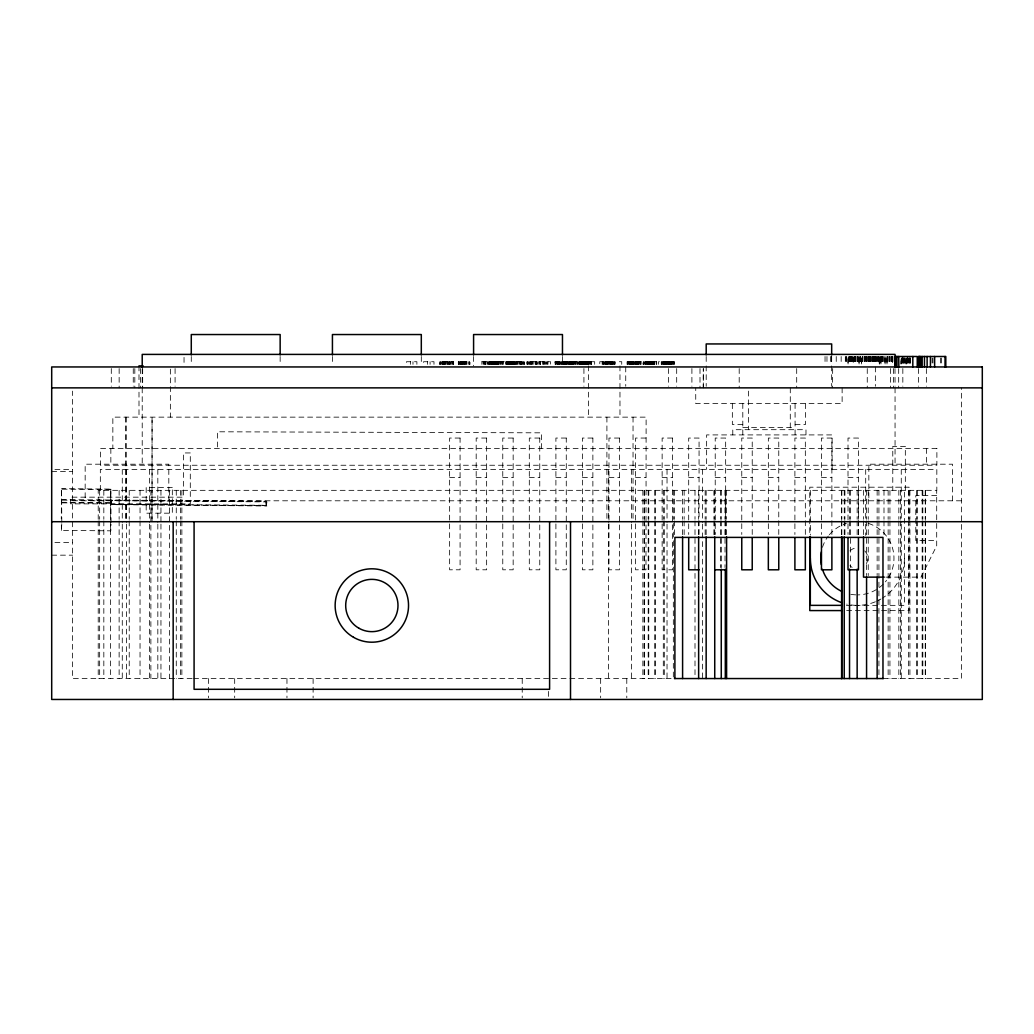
<?xml version="1.0" encoding="UTF-8"?>
<svg xmlns="http://www.w3.org/2000/svg" width="1034" height="1034" viewBox="0 0 1034 1034"><rect width="100%" height="100%" fill="white"/><g stroke="black" fill="none" stroke-linecap="round" stroke-linejoin="round"><path stroke-width="0.75" stroke-dasharray="5 3.75" d="M61.807 522.26L61.549 488.681L61.277 518.887M111.065 522.674L110.806 489.082L61.549 488.681M110.806 489.082L110.535 519.288L110.47 490.336M110.819 504.127L110.858 500.042L266.139 501.206L266.1 505.29L111.336 504.191L110.858 500.042M62.079 500.172L266.862 501.917L266.488 506.053L266.552 501.529L110.948 500.262L110.987 504.398L266.591 505.678M61.769 523.747L61.471 530.416L110.728 530.83L111.026 524.16M111.284 500.534L111.258 504.631L266.837 506.001M458.372 361.732L458.372 364.343L458.282 361.732L470.005 361.732L470.005 364.343M481.857 361.732L524.393 361.732L524.393 364.343M527.069 361.732L527.069 364.343L526.952 361.732L550.553 361.732L550.553 364.343M641.17 361.732L626.785 361.732L626.785 364.343M742.8 424.457L732.343 424.457L732.343 403.544M795.081 424.457L805.538 424.457L805.538 403.544M742.8 427.469L795.081 427.469M645.979 438.054L635.548 438.054L635.548 569.799L645.979 569.799L646.121 417.141L112.848 417.141L112.848 448.51M54.918 469.423L72.613 469.423M51.7 471.517L72.613 471.517M449.635 477.579L460.078 477.579M476.183 477.579L486.639 477.579M502.77 477.579L513.161 477.579M529.305 477.579L539.761 477.579M555.904 477.579L566.27 477.579M582.413 477.579L592.87 477.579M608.974 477.579L619.431 477.579M635.548 477.579L645.979 477.579M662.135 477.579L672.514 477.579M688.696 477.579L699.062 477.579M715.218 477.579L725.661 477.579M741.766 477.579L752.222 477.579M768.34 477.579L778.77 477.579M794.9 477.579L805.331 477.579M821.461 477.579L831.879 477.579M848.009 477.579L858.453 477.579M936.701 495.57L915.788 495.57L915.788 540.524L936.701 540.524M72.613 500.792L961.387 500.792M54.918 542.617L72.613 542.617M51.7 555.168L72.613 555.168M885.88 577.127L921.023 577.127L936.701 545.758L936.701 490.336M846.394 605.355L904.427 605.355L904.427 490.336M846.626 610.577L909.106 610.577L909.106 524.057M192.104 678.55L72.613 678.55L72.613 391.098M193.591 678.55L673.328 678.55L673.328 520.903M882.971 678.55L961.387 678.55L961.387 387.866M62.105 489.147L111.349 489.547M61.381 499.59L110.638 499.991M61.355 502.278L110.612 502.679M62.066 502.86L111.31 503.261M266.139 501.206L266.1 505.29M110.728 530.83L110.548 523.76M61.471 530.416L61.29 523.359M952.495 500.792L952.495 464.201L868.844 464.201L868.844 500.792M941.367 357.997L941.367 363.968M940.591 357.997L940.591 363.968M932.965 357.997L932.965 363.968M932.086 357.997L932.086 363.968M926.361 368.556L926.361 386.264M926.425 448.51L926.425 465.248M925.456 490.336L925.456 519.288M925.456 520.903L925.456 678.55M925.223 490.336L925.223 519.288M925.223 520.903L925.223 678.55M922.845 490.336L922.845 519.288M922.845 520.903L922.845 678.55M922.147 490.336L922.147 519.288M922.147 520.903L922.147 678.55M918.515 368.556L918.515 386.264M917.546 490.336L917.546 519.288M917.546 520.903L917.546 678.55M916.447 490.336L916.447 519.288M916.447 520.903L916.447 678.55M910.553 357.997L910.553 363.968M910.372 357.997L910.372 363.968M909.881 357.997L910.023 363.968M909.92 490.336L909.92 519.288M909.92 520.903L909.92 678.55M909.791 357.997L909.765 363.968M909.481 357.997L909.493 363.968M909.157 357.997L909.157 363.968M909.106 522.454L909.106 487.195L809.777 487.195L809.777 535.276M908.485 490.336L908.485 519.288M908.485 520.903L908.485 678.55M908.279 357.997L908.253 363.968M907.942 357.997L907.942 363.968M907.904 357.997L907.904 363.968M907.49 357.997L907.671 363.968M907.374 356.497L907.335 363.968M907.076 357.997L907.154 363.968M906.637 357.997L906.637 363.968M906.262 363.968L906.223 357.997L905.978 363.968M905.862 357.997L905.862 363.968M905.332 490.336L905.332 446.417L892.781 446.417L892.781 490.336M904.905 357.997L904.97 363.968M904.504 357.997L904.504 363.968M904.091 357.997L904.091 363.968M903.923 357.997L903.923 363.968M903.457 357.997L903.522 363.968M903.38 357.997L903.38 363.968M902.941 357.997L902.941 363.968M902.837 368.556L902.837 386.264M902.721 357.997L902.721 363.968M902.333 356.497L902.423 363.968M902.191 357.997L902.191 363.968M901.997 357.997L901.997 363.968M901.364 357.997L901.364 363.968M901.26 469.423L901.26 522.506M901.26 524.122L901.26 678.55M900.511 490.336L900.511 519.288M900.511 520.903L900.511 678.55M898.675 368.556L898.675 387.866M898.843 490.336L898.843 519.288M898.843 520.903L898.843 678.55M894.992 368.556L895.056 386.302M895.056 387.905L895.056 465.248M893.428 368.556L893.428 387.866M892.924 356.497L892.937 363.968M892.613 356.497L892.613 363.968L892.432 356.497M891.76 356.497L891.76 363.968M891.437 356.497L891.347 363.968M891.205 356.497L891.205 363.968M891.037 356.497L891.024 363.968M890.571 368.556L890.571 387.866M889.835 356.497L889.809 363.968M889.938 490.336L889.938 519.288M889.938 520.903L889.938 678.55M889.499 356.497L889.447 363.968M888.93 356.497L888.891 363.968M888.141 490.336L888.141 519.288M888.141 520.903L888.141 678.55M887.818 356.497L887.741 363.968M887.56 356.497L887.56 363.968M887.418 356.497L887.327 363.968M886.086 356.497L886.086 363.968M885.078 363.968L885.078 356.497L884.923 363.968M884.807 356.497L884.794 363.968M883.992 490.336L883.992 519.288M883.992 520.903L883.992 535.379M883.126 356.497L883.191 363.968M882.907 356.497L882.907 363.968M882.622 356.497L882.532 363.968M882.08 356.497L882.118 363.968M881.679 356.497L881.705 363.968M881.369 356.497L881.33 363.968M880.981 363.968L880.981 356.497L880.8 363.968M880.399 356.497L880.451 363.968M880.037 356.497L880.05 363.968M878.978 356.497L878.978 363.968M878.926 490.336L878.926 519.288M878.926 520.903L878.926 675.331M878.81 356.497L878.81 363.968M878.538 356.497L878.396 363.968M877.259 356.497L877.233 363.968M877.142 490.336L877.142 519.288M877.142 520.903L877.142 575.589M876.948 356.497L876.884 363.968M876.806 356.497L876.806 363.968M875.643 356.497L875.656 363.968M875.475 356.497L875.475 363.968M875.307 356.497L875.307 363.968M875.359 366.954L875.359 386.264M874.725 356.497L874.725 363.968M874.415 356.497L874.505 363.968M874.169 356.497L874.169 363.968M873.989 356.497L873.989 363.968M873.652 356.497L873.652 363.968M873.2 356.497L873.2 363.968M872.825 356.497L872.851 363.968M872.282 356.497L872.334 363.968M871.933 356.497L871.765 363.968M870.899 356.497L870.899 363.968M870.693 356.497L870.68 363.968M870.434 356.497L870.434 363.968M870.279 356.497L870.279 363.968M869.284 356.497L869.297 363.968M869.103 356.497L869.103 363.968M868.728 356.497L868.806 363.968M868.534 356.497L868.534 363.968M868.224 356.497L868.224 363.968M868.237 490.336L868.237 519.288M868.237 520.903L868.237 575.589M867.513 356.497L867.591 363.968M867.255 368.556L867.255 387.866M866.595 356.497L866.595 363.968M866.57 490.336L866.57 519.288M866.57 520.903L866.57 575.589M866.143 356.497L866.234 363.968M866.04 356.497L866.04 363.968M865.859 356.497L865.859 363.968M865.704 469.423L865.704 522.506M865.704 524.122L865.704 535.379M864.825 356.497L864.605 363.968M864.605 356.497L864.605 363.968M864.372 356.497L864.372 363.968M864.114 356.497L864.127 363.968M863.506 490.336L863.506 519.262M863.506 520.877L863.506 535.341M862.77 356.497L862.679 363.968M862.64 356.497L862.627 363.968M860.753 356.497L860.753 363.968M860.327 356.497L860.43 363.968M859.357 356.497L859.357 363.968M858.582 490.336L858.582 519.288M858.582 520.903L858.582 535.379M858.53 356.497L858.53 363.968M858.453 534.462L858.453 438.054L848.009 438.054L848.009 534.462M857.806 356.497L857.806 363.968M857.548 356.497L857.548 363.968M857.432 356.497L857.432 363.968M857.147 490.336L857.147 519.288M857.147 520.903L857.147 535.379M856.113 356.497L856.113 363.968M855.674 356.497L855.674 363.968M855.196 356.497L855.196 363.968M855.002 356.497L854.963 363.968M854.536 356.497L854.536 363.968M854.342 356.497L854.342 363.968M853.813 356.497L853.787 363.968M853.231 357.389L853.231 364.86M852.223 356.497L852.21 363.968M851.951 356.497L851.951 363.968M851.809 356.497L851.809 363.968M851.551 356.497L851.551 363.968M850.982 356.497L850.982 363.968M850.633 490.336L850.633 519.288M850.633 520.903L850.633 567.55M850.478 356.497L850.478 363.968M850.219 356.497L850.219 363.968M849.767 356.497L849.767 363.968M849.534 490.336L849.534 519.288M849.534 520.903L849.534 535.379M849.392 356.497L849.392 363.968M848.578 356.497L848.578 363.968M846.678 356.497L846.678 363.968M846.058 356.497L846.058 363.968M845.321 356.497L845.321 363.968M844.92 490.336L844.92 519.288M844.92 520.903L844.92 535.379M844.235 490.336L844.235 519.288M844.235 520.903L844.235 535.379M842.128 387.866L842.128 403.544L695.74 403.544L695.74 387.866M841.844 490.336L841.844 519.288M841.844 520.903L841.844 535.379M841.611 490.336L841.611 519.288M841.611 520.903L841.611 535.379M841.159 356.497L841.159 363.968M836.235 356.497L836.235 363.968M832.667 368.556L832.59 387.866M832.111 469.423L832.111 434.913L706.636 434.913L706.636 469.423M831.879 534.462L831.879 438.054L821.461 438.054L821.461 534.462M831.672 356.497L831.672 364.343M831.672 365.907L831.672 386.302M831.439 356.497L831.439 363.968M830.367 356.497L830.367 363.968M826.967 356.497L826.967 363.968M825.042 356.497L825.042 363.968M810.32 490.336L810.32 535.069M805.977 434.913L805.977 429.692L732.783 429.692L732.783 434.913M805.331 534.462L805.331 438.054L794.9 438.054L794.9 534.462M796.697 368.556L796.697 387.866M795.081 403.544L795.081 434.913M790.286 387.866L790.286 429.692M778.77 534.462L778.77 438.054L768.34 438.054L768.34 534.462M752.222 534.462L752.222 438.054L741.766 438.054L741.766 534.462M748.461 391.085L748.461 429.692M742.8 403.544L742.8 434.913M739.194 368.556L739.194 387.866M726.592 490.336L726.592 519.288M726.592 520.903L726.592 535.379M725.661 534.462L725.661 438.054L715.218 438.054L715.218 534.462M725.312 490.336L725.312 519.288M725.312 520.903L725.312 535.379M725.015 490.336L725.015 519.288M725.015 520.903L725.015 567.55M721.267 490.336L721.267 519.288M721.267 520.903L721.267 567.55M720.685 490.336L720.685 519.288M720.685 520.903L720.685 567.55M714.74 490.336L714.74 519.288M714.74 520.903L714.74 535.379M713.912 490.336L713.912 519.288M713.912 520.903L713.912 535.379M706.196 356.497L706.196 364.343M706.196 365.907L706.196 386.302M706.157 490.336L706.157 519.288M706.157 520.903L706.157 535.379M705.149 490.336L705.149 519.288M705.149 520.903L705.149 535.379M702.59 469.423L702.59 522.506M702.59 524.122L702.59 678.55M700.005 368.556L700.005 387.866M699.062 534.462L699.062 438.054L688.696 438.054L688.696 534.462M698.635 490.336L698.635 519.288M698.635 520.903L698.635 535.379M695.003 490.336L695.003 519.288M695.003 520.903L695.003 675.331M691.901 368.556L691.901 386.264M684.146 490.336L684.146 519.288M684.146 520.903L684.146 535.379M682.595 490.336L682.595 519.288M682.595 520.903L682.595 535.379M676.688 368.556L676.688 386.264M674.465 490.336L674.465 519.288M674.465 520.903L674.465 535.379M674.181 364.343L674.336 361.732L658.516 361.732L658.516 364.343M674.078 361.732L674.078 364.343M673.716 361.732L673.716 364.343M673.328 490.336L673.328 519.288M672.927 361.732L672.94 364.343M672.527 361.732L672.527 364.343M671.816 364.343L671.854 361.732L671.622 364.343M671.389 361.732L671.505 364.343M671.273 361.732L671.286 364.343M670.433 361.732L670.342 364.343M669.929 361.732L669.929 364.343M669.774 361.732L669.774 364.343M669.593 361.732L669.515 364.343M669.256 361.732L669.256 364.343M668.817 361.732L668.972 364.343M668.688 361.732L668.791 364.343M668.597 368.556L668.597 386.264M668.494 361.732L668.494 364.343M668.261 361.732L668.235 364.343M667.563 361.732L667.537 364.343M667.176 361.732L667.098 364.343M666.891 361.732L666.891 364.343M667.033 469.423L667.033 522.506M667.033 524.122L667.033 678.55M666.426 361.732L666.542 364.343M666.206 361.732L666.219 364.343M666.025 361.732L666.09 364.343M665.818 364.343L665.857 361.732L665.599 364.343M665.095 361.732L665.095 364.343M664.435 361.732L664.435 364.343M664.306 490.336L664.306 519.288M664.306 520.903L664.306 678.55M664.267 361.732L664.125 364.343M663.854 361.732L663.97 364.343M663.686 361.732L663.686 364.343M663.595 361.732L663.595 364.343M663.401 361.732L663.246 364.343M663.298 490.336L663.298 519.288M663.298 520.903L663.298 678.55M663.065 361.732L663.065 364.343M662.82 361.732L662.949 364.343M662.109 361.732L662.109 364.343M661.838 361.732L661.695 364.343M661.269 361.732L661.269 364.343M656.706 364.343L656.706 361.732L642.993 361.732L643.006 364.343M656.37 361.732L656.37 364.343M655.543 490.336L655.543 519.288M655.543 520.903L655.543 678.55M654.936 361.732L654.806 364.343M654.6 361.732L654.587 364.343M654.716 490.336L654.716 519.288M654.716 520.903L654.716 678.55M654.264 361.732L654.212 364.343L654.083 361.732M653.721 361.732L653.721 364.343M653.578 361.732L653.578 364.343M653.346 361.732L653.346 364.343M653.01 361.732L652.945 364.343M652.712 361.732L652.712 364.343M652.286 361.732L652.312 364.343M652.053 361.732L652.002 364.343M651.937 361.732L651.937 364.343M651.743 361.732L651.601 364.343L651.523 361.732M651.239 361.732L651.278 364.343M650.929 361.732L650.942 364.343M650.735 361.732L650.735 364.343M650.515 364.343L650.515 361.732L650.308 364.343M649.972 361.732L649.934 364.343M649.83 361.732L649.753 364.343M649.378 361.732L649.249 364.343M649.029 361.732L649.055 364.343L648.874 361.732M648.77 490.336L648.77 519.288M648.77 520.903L648.77 678.55M648.589 361.732L648.589 364.343M648.434 361.732L648.434 364.343M648.215 361.732L648.215 364.343M648.189 490.336L648.189 519.288M648.189 520.903L648.189 678.55M648.021 361.732L648.021 364.343M647.543 361.732L647.543 364.343M646.625 364.343L646.237 361.732M646.095 361.732L646.134 364.343M645.798 361.732L645.798 364.343M645.617 361.732L645.617 364.343M645.487 361.732L645.487 364.343M645.203 361.732L645.242 364.343M644.453 490.336L644.453 519.288M644.453 520.903L644.453 678.55M644.415 361.732L644.415 364.343M644.143 490.336L644.143 519.288M644.143 520.903L644.143 678.55M643.794 361.732L643.794 364.343M643.355 361.732L643.355 364.343M642.877 490.336L642.877 519.288M642.877 520.903L642.877 678.55M641.054 361.732L641.054 364.343M640.705 361.732L640.705 364.343M640.124 361.732L640.124 364.343M639.309 361.732L639.296 364.343M638.508 361.732L638.508 364.343M638.301 361.732L638.405 364.343M638.146 361.732L638.146 364.343M637.383 361.732L637.396 364.343M637.151 361.732L637.151 364.343M637.112 361.732L637.112 364.343M636.841 361.732L636.815 364.343M636.143 361.732L636.117 364.343M635.91 361.732L635.91 364.343M635.807 361.732L635.807 364.343M635.328 361.732L635.29 364.343M634.837 361.732L634.824 364.343M634.411 361.732L634.333 364.343M633.377 361.732L633.415 364.343M633.041 417.141L633.041 521.705M632.873 361.732L632.924 364.343M632.549 361.732L632.588 364.343M632.304 361.732L632.304 364.343M631.877 361.732L631.852 364.343M631.554 361.732L631.58 364.343M631.412 361.732L631.412 364.343M631.49 469.423L631.49 522.506M631.49 524.122L631.49 678.55M631.296 361.732L631.283 364.343M630.843 361.732L630.869 364.343M630.507 361.732L630.52 364.343M630.404 361.732L630.391 364.343M629.861 361.732L629.861 364.343M629.383 361.732L629.383 364.343M629.189 361.732L629.189 364.343M628.556 361.732L628.556 364.343M627.974 361.732L627.897 364.343M627.612 361.732L627.612 364.343M627.056 361.732L627.056 364.343M626.785 678.55L626.785 697.847M625.738 366.954L625.738 386.264M621.731 364.343L621.731 361.732L619.133 361.732L619.133 364.343M619.973 365.907L619.973 417.141M614.92 361.732L614.92 364.343L615.049 361.732L599.785 361.732L599.785 364.343M614.713 361.732L614.61 364.343M613.925 361.732L614.054 364.343M613.291 361.732L613.291 364.343M613.046 361.732L613.046 364.343M611.973 361.732L611.934 364.343M611.87 361.732L611.87 364.343M611.275 361.732L611.275 364.343M611.275 361.732L611.275 364.343M610.861 361.732L610.861 364.343M610.758 361.732L610.758 364.343M610.267 361.732L610.267 364.343L610.086 361.732M609.388 361.732L609.362 364.343M608.936 361.732L608.936 364.343M608.78 361.732L608.78 364.343M608.483 469.423L608.483 522.506M608.483 524.122L608.483 678.55M607.876 361.732L607.876 364.343M607.63 361.732L607.63 364.343M607.553 361.732L607.553 364.343M607.397 361.732L607.397 364.343M606.906 417.141L606.906 521.705M606.699 361.732L606.699 364.343M606.467 361.732L606.467 364.343M606.144 361.732L606.144 364.343M605.95 361.732L605.95 364.343M605.834 361.732L605.834 364.343M605.536 361.732L605.588 364.343M604.761 361.732L604.761 364.343M604.14 361.732L604.14 364.343M603.688 361.732L603.688 364.343M603.404 361.732L603.352 364.343M602.499 361.732L602.499 364.343M602.163 361.732L602.163 364.343M600.651 678.55L600.651 697.847M594.666 364.343L594.666 361.732L592.068 361.732L592.068 364.343M591.577 364.343L591.577 361.732L555.038 361.732L555.038 364.343M591.37 361.732L591.37 364.343M591.215 361.732L591.06 364.343M590.44 361.732L590.543 364.343M589.832 361.732L589.832 364.343M589.057 364.343L588.953 361.732L588.785 364.343M588.643 361.732L588.566 364.343M588.604 365.907L588.604 417.141M588.126 361.732L588.126 364.343M587.971 361.732L587.868 364.343M587.506 361.732L587.506 364.343M587.157 361.732L587.157 364.343M586.873 361.732L586.924 364.343M586.549 361.732L586.549 364.343M585.658 361.732L585.658 364.343L585.58 361.732M585.05 361.732L585.05 364.343M584.675 361.732L584.74 364.343M584.223 361.732L584.223 364.343M584.107 361.732L584.107 364.343M583.926 368.556L583.926 386.264M583.848 361.732L583.809 364.343M583.59 361.732L583.512 364.343M583.344 361.732L583.344 364.343M583.189 361.732L583.137 364.343M582.762 361.732L582.685 364.343M582.517 361.732L582.439 364.343L582.375 361.732M582.064 361.732L582.064 364.343M581.586 361.732L581.56 364.343M581.522 361.732L581.522 364.343M581.25 361.732L581.25 364.343M580.798 361.732L580.888 364.343M580.681 361.732L580.565 364.343M580.152 361.732L580.152 364.343M579.932 361.732L579.932 364.343M579.803 361.732L579.673 364.343M579.247 361.732L579.247 364.343M579.053 361.732L579.027 364.343M578.756 361.732L578.756 364.343M577.424 361.732L577.424 364.343M577.05 361.732L577.05 364.343M576.894 361.732L576.894 364.343M575.628 361.732L575.628 364.343M575.343 361.732L575.343 364.343M574.516 361.732L574.516 364.343M574.012 361.732L574.025 364.343M573.689 361.732L573.637 364.343M573.185 361.732L573.185 364.343L573.03 361.732M572.875 361.732L572.875 364.343M572.371 361.732L572.422 364.343M572.138 361.732L572.138 364.343M571.66 361.732L571.66 364.343M571.427 361.732L571.427 364.343M571.363 361.732L571.363 364.343M571.065 364.343L571.027 361.732L570.949 364.343M570.6 361.732L570.6 364.343M570.354 361.732L570.367 364.343M569.941 361.732L569.941 364.343M569.837 361.732L569.837 364.343M569.359 361.732L569.282 364.343M569.256 361.732L569.178 364.343M568.454 361.732L568.48 364.343M568.028 361.732L568.028 364.343M567.86 361.732L567.86 364.343M566.968 361.732L566.968 364.343M566.748 361.732L566.722 364.343M566.477 361.732L566.632 364.343M566.309 361.732L566.257 364.343M565.766 361.732L565.779 364.343M565.559 361.732L565.559 364.343M565.223 361.732L565.223 364.343M565.042 364.343L564.991 361.732L564.758 364.343M564.629 361.732L564.667 364.343M564.099 361.732L564.099 364.343M564.047 361.732L563.982 364.343M563.84 364.343L563.685 361.732L563.582 364.343M563.22 361.732L563.22 364.343M562.987 361.732L562.974 364.343M562.78 361.732L562.78 364.343M562.47 356.497L562.561 364.343M561.979 364.343L561.979 361.732L561.798 364.343M560.648 361.732L560.48 364.343M559.588 361.732L559.588 364.343M559.252 361.732L559.342 364.343M559.097 361.732L559.097 364.343M558.399 361.732L558.399 364.343M558.179 361.732L558.179 364.343M557.843 361.732L557.662 364.343M557.533 361.732L557.533 364.343M557.287 361.732L557.248 364.343M556.46 361.732L556.46 364.343M555.84 361.732L555.84 364.343M555.4 361.732L555.4 364.343M555.116 361.732L555.116 364.343M548.369 691.423L548.369 697.847M548.02 361.732L547.955 364.343M546.094 361.732L546.055 364.343M545.008 361.732L545.008 364.343M544.853 361.732L544.853 364.343M543.819 361.732L543.819 364.343M543.47 361.732L543.47 364.343M542.63 361.732L542.63 364.343M541.558 448.51L541.558 432.832L217.411 431.785L217.411 448.51M540.175 361.732L540.162 364.343M539.593 361.732L539.593 364.343M538.792 361.732L538.792 364.343M537.861 361.732L537.602 364.343M536.853 361.732L536.84 364.343M536.62 361.732L536.646 364.343M536.284 361.732L536.271 364.343M535.599 361.732L535.573 364.343M535.341 361.732L535.289 364.343M533.88 361.732L533.79 364.343M532.355 361.732L532.29 364.343M532.006 361.732L532.032 364.343M531.308 361.732L531.321 364.343M530.959 361.732L530.998 364.343M530.726 361.732L530.739 364.343M529.964 361.732L529.964 364.343M529.809 361.732L529.705 364.343M528.801 361.732L528.788 364.343M527.986 361.732L527.986 364.343M527.418 361.732L527.405 364.343M524.238 361.732L524.238 364.343M523.773 361.732L523.773 364.343M523.01 361.732L522.997 364.343M522.881 361.732L522.881 364.343M522.222 678.55L522.222 697.847M521.912 361.732L521.924 364.343M521.446 361.732L521.446 364.343M521.356 361.732L521.356 364.343M521.046 361.732L521.046 364.343M520.283 361.732L520.283 364.343M519.831 361.732L519.818 364.343M518.913 361.732L519.042 364.343M517.892 361.732L517.853 364.343M517.233 361.732L517.31 364.343M516.69 361.732L516.638 364.343M516.095 361.732L516.108 364.343M515.785 361.732L515.837 364.343M515.346 361.732L515.371 364.343M514.712 361.732L514.712 364.343M514.518 361.732L514.518 364.343M513.614 361.732L513.614 364.343M513.291 361.732L513.433 364.343M513.2 361.732L513.226 364.343M512.954 361.732L512.954 364.343M511.972 361.732L511.972 364.343M511.869 361.732L511.869 364.343M511.559 361.732L511.61 364.343M511.403 361.732L511.326 364.343M510.706 364.343L510.718 361.732L510.576 364.343M510.085 364.343L510.098 361.732L509.969 364.343M509.697 361.732L509.697 364.343M509.478 361.732L509.478 364.343M509.167 361.732L509.167 364.343M509.064 361.732L509.025 364.343M508.87 361.732L508.78 364.343M508.625 361.732L508.625 364.343M507.965 361.732L507.965 364.343M507.759 361.732L507.836 364.343M507.526 361.732L507.526 364.343M506.906 361.732L506.906 364.343M506.75 361.732L506.763 364.343M506.285 361.732L506.285 364.343M506.13 361.732L506.13 364.343M505.872 361.732L505.872 364.343M503.248 361.732L503.183 364.343M502.821 361.732L502.821 364.343M502.24 361.732L502.227 364.343M501.4 361.732L501.387 364.343M500.366 361.732L500.366 364.343M500.055 361.732L500.068 364.343M499.163 361.732L499.125 364.343M498.453 361.732L498.582 364.343M498.285 361.732L498.285 364.343M498.168 361.732L498.168 364.343M497.961 364.343L497.755 361.732L497.651 364.343M497.173 361.732L497.173 364.343M496.902 361.732L496.902 364.343M496.837 361.732L496.837 364.343M496.566 361.732L496.604 364.343M496.217 361.732L496.113 364.343M495.958 361.732L495.881 364.343M495.596 361.732L495.596 364.343M495.519 361.732L495.519 364.343M495.364 361.732L495.364 364.343M495.131 361.732L495.131 364.343M494.562 361.732L494.575 364.343M494.368 361.732L494.342 364.343M494.149 361.732L494.084 364.343L494.071 361.732M493.541 361.732L493.619 364.343M493.115 361.732L493.115 364.343M492.83 361.732L492.83 364.343M492.365 361.732L492.365 364.343M492.21 361.732L492.274 364.343M492.055 361.732L492.132 364.343M491.732 361.732L491.732 364.343M491.538 361.732L491.667 364.343M491.021 361.732L491.021 364.343M490.568 361.732L490.426 364.343M490.026 361.732L490 364.343M489.819 361.732L489.78 364.343M489.315 361.732L489.16 364.343M489.03 361.732L488.94 364.343M488.203 361.732L488.203 364.343M487.932 361.732L487.932 364.343M487.104 361.732L487.104 364.343M485.773 361.732L485.773 364.343M485.605 361.732L485.605 364.343M485.45 361.732L485.45 364.343M484.998 361.732L484.998 364.343M484.248 361.732L484.248 364.343M484.015 361.732L484.015 364.343M483.175 361.732L483.175 364.343M481.922 361.732L481.857 364.343M473.585 356.497L473.585 365.907M469.514 361.732L469.514 364.343M469.294 361.732L469.294 364.343M468.286 361.732L468.286 364.343M466.941 361.732L466.864 364.343M466.45 361.732L466.45 364.343M465.714 361.732L465.714 364.343M465.403 361.732L465.403 364.343M464.641 361.732L464.718 364.343M464.356 361.732L464.356 364.343M463.917 361.732L463.917 364.343M463.193 361.732L463.245 364.343M463.051 361.732L463.051 364.343M462.663 361.732L462.663 364.343M462.237 361.732L462.237 364.343M462.017 361.732L462.017 364.343M461.875 361.732L461.875 364.343M461.759 361.732L461.759 364.343M461.216 361.732L461.28 364.343M461.035 361.732L461.035 364.343M460.841 361.732L460.841 364.343M460.324 361.732L460.324 364.343M459.949 361.732L459.949 364.343M458.695 361.732L458.695 364.343M453.435 364.343L453.435 361.732L439.76 361.732L439.76 364.343M453.319 361.732L453.319 364.343M452.97 361.732L452.97 364.343M452.388 361.732L452.375 364.343M451.548 361.732L451.561 364.343M450.656 364.343L450.656 361.732L450.41 364.343M449.648 361.732L449.661 364.343M449.415 361.732L449.376 364.343M449.092 361.732L449.079 364.343M448.407 361.732L448.368 364.343M448.058 361.732L448.11 364.343M446.598 361.732L446.675 364.343M445.68 361.732L445.641 364.343M445.176 361.732L445.137 364.343M444.84 361.732L444.814 364.343M443.832 361.732L443.819 364.343M443.534 361.732L443.547 364.343M443.095 361.732L443.095 364.343M442.772 361.732L442.655 364.343M442.513 361.732L442.513 364.343M441.634 361.732L441.634 364.343M440.82 361.732L440.82 364.343M440.226 361.732L440.226 364.343M439.877 361.732L439.877 364.343M433.983 364.343L433.983 361.732L423.552 361.732L423.552 364.343M430.079 361.732L430.079 364.343M427.469 361.732L427.469 364.343M421.303 356.497L421.303 364.343M416.896 364.343L416.896 361.732L406.465 361.732L406.465 364.343M412.98 361.732L412.98 364.343M410.369 361.732L410.369 364.343M332.431 356.497L332.431 364.343M313.108 678.55L313.108 697.847M286.961 678.55L286.961 697.847M280.149 356.497L280.149 364.343M234.679 678.55L234.679 697.847M208.545 678.55L208.545 697.847M191.277 356.497L191.277 364.343M184.039 357.389L184.039 364.86M181.868 490.336L181.868 519.288M181.868 520.903L181.868 678.55M180.446 490.336L180.446 519.288M180.446 520.903L180.446 678.55M176.271 490.336L176.271 519.288M176.271 520.903L176.271 678.55M175.082 368.556L175.082 386.264M170.364 369.112L170.364 417.141M169.615 490.336L169.615 678.55M168.813 500.792L168.813 464.201L85.163 464.201L85.163 500.792M160.955 490.336L160.955 522.506M160.955 524.122L160.955 678.55M157.827 469.423L157.827 522.506M157.827 524.122L157.827 678.55M150.874 490.336L150.874 678.55M149.452 469.423L149.452 522.506M149.452 524.122L149.452 678.55M142.666 368.556L142.666 387.866M142.214 368.763L142.214 386.302M142.214 387.905L142.214 465.248M140.572 368.556L140.572 387.866M140.042 490.336L140.042 519.288M140.042 520.903L140.042 678.55M138.995 365.907L138.995 417.141M134.821 368.556L134.821 387.866M133.257 368.556L133.257 386.264M129.224 490.336L129.224 519.288M129.224 520.903L129.224 678.55M126.458 469.423L126.458 522.506M126.458 524.122L126.458 678.55M125.993 417.141L125.993 521.705M125.928 417.141L125.928 521.705M122.27 469.423L122.27 522.506M122.27 524.122L122.27 678.55M119.143 368.556L119.143 387.866M119.13 490.336L119.13 519.288M119.13 520.903L119.13 678.55M111.297 368.556L111.297 386.264M110.845 448.51L110.845 465.248M110.47 520.903L110.47 678.55M103.827 490.336L103.827 519.288M103.827 520.903L103.827 678.55M100.337 490.336L100.337 469.423L936.83 469.423L936.83 490.336L98.217 490.336L98.217 519.288M99.652 490.336L99.652 519.288M99.652 520.903L99.652 678.55M98.217 520.903L98.217 678.55M904.427 558.308A47.047 47.047 0 0 1 882.209 598.259M880.89 599.048A47.047 47.047 0 0 1 876.793 601.155M875.371 601.775A47.047 47.047 0 0 1 857.367 605.355M855.842 605.329A47.047 47.047 0 0 1 846.678 604.127M868.366 523.398A36.591 36.591 0 0 1 885.401 581.832M883.243 584.184A36.591 36.591 0 0 1 857.367 594.899M855.777 594.86A36.591 36.591 0 0 1 847.893 593.645M822.457 547.309A36.591 36.591 0 0 1 828.337 536.026M829.346 534.772A36.591 36.591 0 0 1 846.368 523.398M864.76 550.902A10.456 10.456 0 0 1 864.76 565.701M852.145 567.356A10.456 10.456 0 0 1 849.974 565.701M849.974 550.902A10.456 10.456 0 0 1 857.367 547.852M460.078 438.054L449.635 438.054L449.635 569.799L460.078 569.799L460.078 438.054M486.639 438.054L476.183 438.054L476.183 569.799L486.639 569.799L486.639 438.054M513.161 438.054L502.77 438.054L502.77 569.799L513.161 569.799L513.161 438.054M539.761 438.054L529.305 438.054L529.305 569.799L539.761 569.799L539.761 438.054M566.27 438.054L555.904 438.054L555.904 569.799L566.27 569.799L566.27 438.054M592.87 438.054L582.413 438.054L582.413 569.799L592.87 569.799L592.87 438.054M619.431 438.054L608.974 438.054L608.974 569.799L619.431 569.799L619.431 438.054M672.514 438.054L662.135 438.054L662.135 569.799L672.514 569.799L672.514 438.054M936.882 448.51L100.388 448.51L100.388 465.248L936.882 465.248L936.882 448.51M190.295 452.944L183.613 452.944L183.613 497.173L70.687 497.173L70.687 503.868L190.295 503.868L190.295 452.944M172.316 487.453L146.182 487.453L146.182 513.174L172.316 513.174L172.316 487.453M901.079 363.968L901.079 357.997L900.976 363.968M887.004 363.968L887.004 356.497L887.004 363.968M879.701 363.968L879.701 356.497L879.65 363.968M879.288 363.968L879.288 356.497L879.197 363.968M861.632 363.968L861.632 356.497L861.555 363.968M859.073 363.968L859.073 356.497L858.957 363.968M848.061 363.968L848.061 356.497L848.009 363.968M703.301 387.866L703.301 368.556L703.236 387.866M670.963 364.343L670.963 361.732L670.924 364.343M664.707 364.343L664.746 361.732L664.616 364.343M647.284 364.343L647.284 361.732L647.181 364.343M633.726 364.343L633.726 361.732L633.622 364.343M612.399 364.343L612.399 361.732L612.27 364.343M586.149 364.343L586.084 361.732L586.071 364.343M561.1 364.343L561.1 361.732L561.074 364.343M547.089 364.343L547.089 361.732L547.076 364.343M540.627 364.343L540.627 361.732L540.511 364.343M520.58 364.343L520.58 361.732L520.529 364.343M513.911 364.343L513.924 361.732L513.885 364.343M512.683 364.343L512.67 361.732L512.567 364.343M459.212 364.343L459.212 361.732L459.122 364.343M447.593 364.343L447.593 361.732L447.554 364.343M444.129 364.343L444.129 361.732L444.116 364.343M152.063 521.705L152.063 417.141L151.998 521.705"/><path stroke-width="1.5" d="M895.134 356.497L917.248 356.497L917.248 366.954M138.995 365.907L143.196 365.907M51.7 387.866L982.3 387.866M51.7 521.705L982.3 521.705M699.062 569.799L688.696 569.799L688.696 537.667M715.218 569.799L725.661 569.799M884.277 577.127L863.506 577.127L863.506 536.943M842.219 605.355L810.32 605.355L810.32 536.659M841.818 610.577L809.777 610.577L809.777 536.879M674.465 678.55L883.424 678.55M945.8 366.954L945.8 356.497L918.451 356.497L918.451 366.954M945.037 356.497L945.037 366.954M934.633 356.497L934.633 366.954M930.432 356.497L930.432 366.954M927.123 356.497L927.123 366.954M924.461 356.497L924.461 366.954M922.173 356.497L922.173 366.954M920.725 356.497L920.725 366.954M919.691 356.497L919.691 366.954M918.864 356.497L918.864 366.954M912.815 356.497L912.815 366.954M898.74 356.497L898.856 366.954M896.982 356.497L896.982 366.954M895.871 356.497L895.871 366.954M895.69 356.497L895.69 366.954M895.379 356.497L895.379 366.954M895.056 367.16L895.056 354.404L142.214 354.404L142.214 367.16M882.971 678.55L882.971 537.396L674.892 537.396L674.892 678.55M877.142 577.205L877.142 678.55M866.57 577.205L866.57 678.55M858.453 537.667L858.453 569.799L848.009 569.799L848.009 537.667M857.147 569.165L857.147 678.55M849.534 569.165L849.534 678.55M844.235 536.982L844.235 678.55M841.844 536.982L841.844 678.55M841.611 536.982L841.611 678.55M831.879 537.667L831.879 569.799L821.461 569.799L821.461 537.667M831.672 354.933L831.672 343.947L706.196 343.947L706.196 354.933M805.331 537.667L805.331 569.799L794.9 569.799L794.9 537.667M778.77 537.667L778.77 569.799L768.34 569.799L768.34 537.667M752.222 537.667L752.222 569.799L741.766 569.799L741.766 537.667M726.592 536.982L726.592 678.55M725.312 569.165L725.312 678.55M721.267 569.165L721.267 678.55M714.74 536.982L714.74 678.55M706.157 536.982L706.157 678.55M698.635 536.982L698.635 678.55M682.595 536.982L682.595 678.55M570.51 521.705L570.51 699.462M562.47 354.933L562.47 334.538L473.585 334.538L473.585 354.933M549.597 521.705L549.597 689.303L194.082 689.303L194.082 521.705M421.303 354.933L421.303 334.538L332.431 334.538L332.431 354.933M280.149 354.933L280.149 334.538L191.277 334.538L191.277 354.933M173.169 521.705L173.169 699.462M842.258 602.861A47.047 47.047 0 0 1 810.32 558.308M841.896 591.461A36.591 36.591 0 0 1 822.457 569.295M821.332 564.667A36.591 36.591 0 0 1 821.332 551.936M982.3 366.954L51.7 366.954L51.7 699.462L982.3 699.462L982.3 366.954M919.123 366.954L919.123 356.497L919.071 366.954M358.772 628.142A26.134 26.134 0 0 0 397.987 605.51A26.134 26.134 0 0 0 358.772 582.866A26.134 26.134 0 0 0 358.772 628.142M353.499 637.28A36.681 36.681 0 0 0 408.533 605.51A36.681 36.681 0 0 0 353.499 573.728A36.681 36.681 0 0 0 353.499 637.28"/></g></svg>
